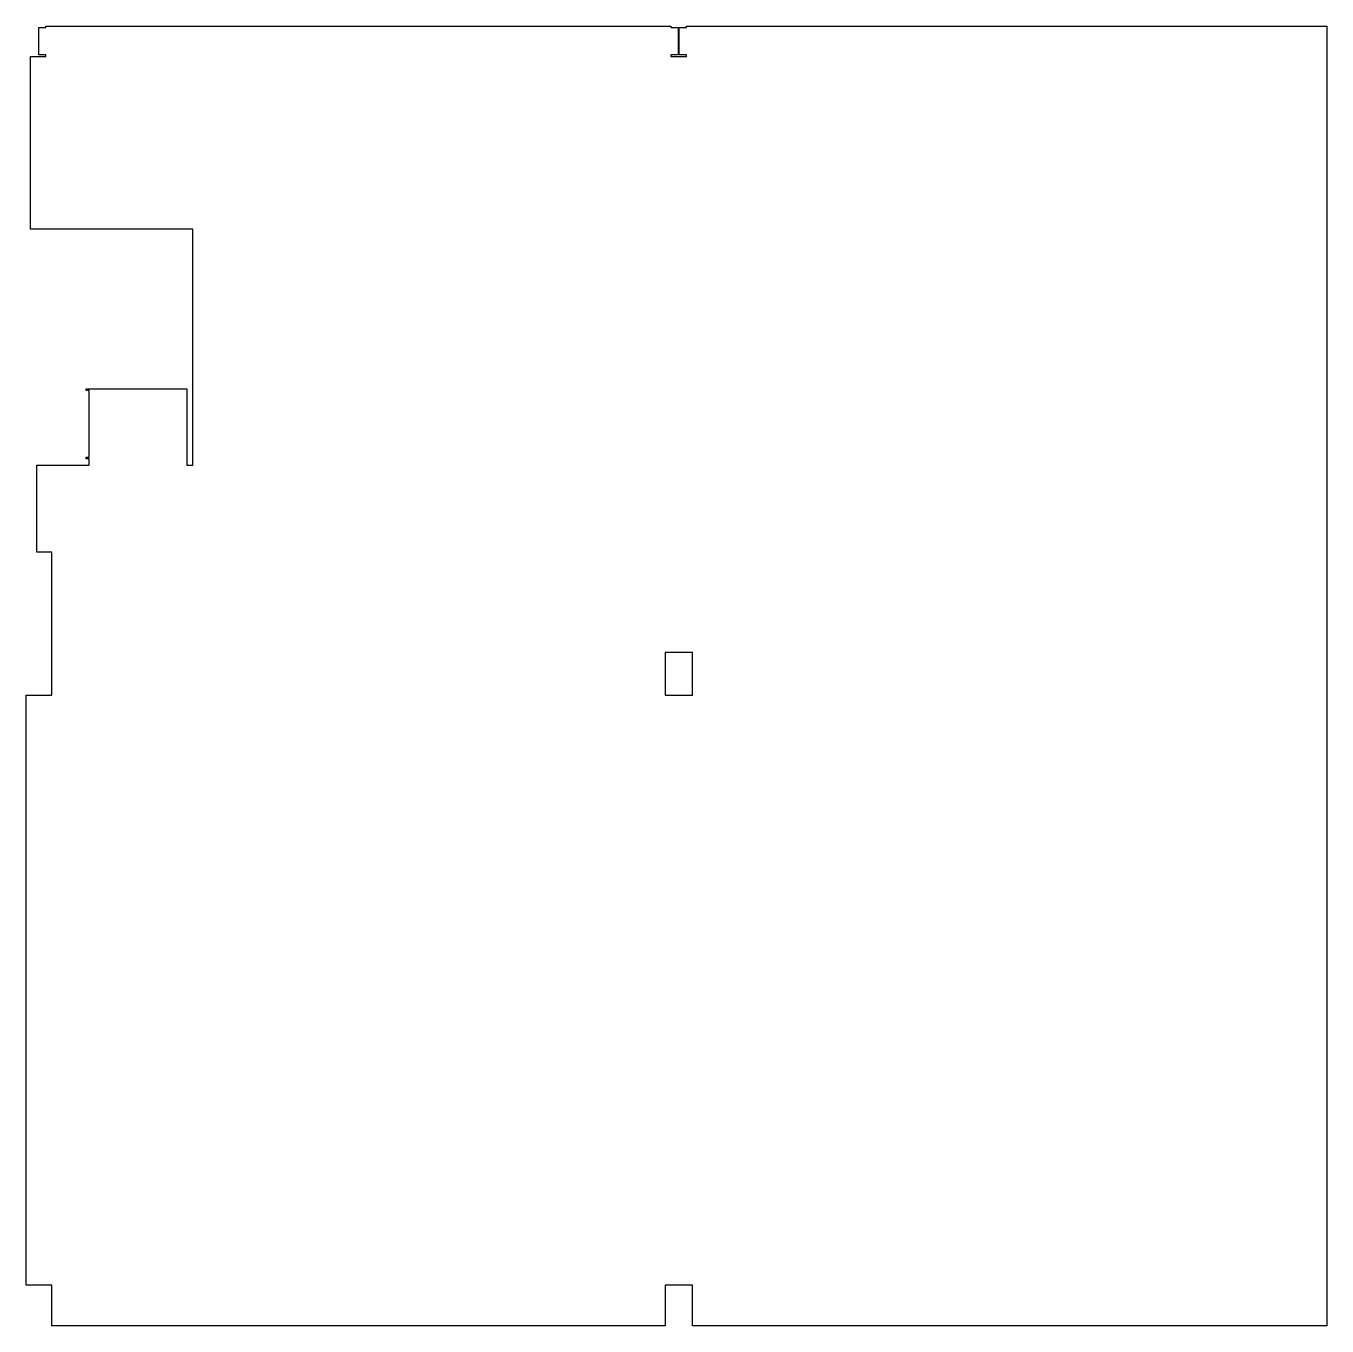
# Model space of a CAD drawing. Header units: metres. Extents: x 1381 to 2871, y 1322 to 2811.
import ezdxf

# ---------------------------------------------------------------- set-up
doc = ezdxf.new("R2010")
doc.units = ezdxf.units.M
for name, color, linetype in [('door', 7, 'Continuous'), ('feasible_area', 7, 'Continuous'), ('other', 7, 'Continuous'), ('pillar', 7, 'Continuous'), ('solid_wall', 7, 'Continuous'), ('window', 7, 'Continuous')]:
    doc.layers.add(name, color=color, linetype=linetype)

msp = doc.modelspace()

# ---------------------------------------------------------------- linework, layer by layer
at = {"layer": 'door', "color": 1}
for p, q in [((1395.1, 2778.26), (1395.1, 2809.58)), ((1395.1, 2809.58), (1403.28, 2809.58)), ((2119.29, 2809.58), (2127.46, 2809.58)), ((2128.83, 2809.58), (2137, 2809.58)), ((1571.72, 2356.91), (1571.72, 2578.48)), ((1452.77, 2393.69), (1449.59, 2393.69)), ((1452.77, 2317.41), (1452.77, 2393.69)), ((1564.91, 2395.5), (1564.91, 2308.33)), ((1392.83, 2308.33), (1452.77, 2308.33)), ((1410.09, 2086.3), (1410.09, 2086.3)), ((2484.34, 1321.71), (2320.42, 1321.71))]:
    msp.add_line(p, q, dxfattribs=at)
at = {"layer": 'feasible_area', "color": 255}
for p, q in [((1395.1, 2778.26), (1395.1, 2809.58)), ((1395.1, 2809.58), (1403.28, 2809.58)), ((1403.28, 2809.58), (1403.28, 2811.4)), ((1403.28, 2811.4), (2119.29, 2811.4)), ((2119.29, 2811.4), (2119.29, 2809.58)), ((2119.29, 2809.58), (2127.46, 2809.58)), ((2127.46, 2809.58), (2127.46, 2778.26)), ((2128.83, 2778.26), (2128.83, 2809.58)), ((2128.83, 2809.58), (2137, 2809.58)), ((2137, 2809.58), (2137, 2811.4)), ((2137, 2811.4), (2870.72, 2811.4)), ((2870.72, 2811.4), (2870.72, 1321.71)), ((1385.57, 2578.48), (1385.57, 2776.44)), ((1385.57, 2776.44), (1403.28, 2776.44)), ((1403.28, 2778.26), (1395.1, 2778.26)), ((1403.28, 2776.44), (1403.28, 2778.26)), ((2127.46, 2778.26), (2119.29, 2778.26)), ((2119.29, 2778.26), (2119.29, 2776.44)), ((2119.29, 2776.44), (2137, 2776.44)), ((2137, 2778.26), (2128.83, 2778.26)), ((2137, 2776.44), (2137, 2778.26)), ((1571.72, 2578.48), (1385.57, 2578.48)), ((1571.72, 2308.33), (1571.72, 2578.48)), ((1449.59, 2393.69), (1449.59, 2395.5)), ((1449.59, 2395.5), (1564.91, 2395.5)), ((1452.77, 2393.69), (1449.59, 2393.69)), ((1452.77, 2317.41), (1452.77, 2393.69)), ((1564.91, 2395.5), (1564.91, 2308.33)), ((1449.59, 2315.59), (1449.59, 2317.41)), ((1449.59, 2317.41), (1452.77, 2317.41)), ((1452.77, 2315.59), (1449.59, 2315.59)), ((1452.77, 2308.33), (1452.77, 2315.59)), ((1392.83, 2208.44), (1392.83, 2308.33)), ((1392.83, 2308.33), (1452.77, 2308.33)), ((1564.91, 2308.33), (1571.72, 2308.33)), ((1410.09, 2208.44), (1392.83, 2208.44)), ((1410.09, 2044.53), (1410.09, 2208.44)), ((1380.58, 2039.54), (1380.58, 2044.53)), ((1380.58, 2044.53), (1410.09, 2044.53)), ((1380.58, 1368.47), (1380.58, 2039.54)), ((1410.09, 1368.47), (1380.58, 1368.47)), ((1410.09, 1321.71), (1410.09, 1368.47)), ((2143.81, 1368.47), (2112.48, 1368.47)), ((2112.48, 1368.47), (2112.48, 1321.71)), ((2143.81, 1321.71), (2143.81, 1368.47)), ((2112.48, 1321.71), (1410.09, 1321.71)), ((2870.72, 1321.71), (2143.81, 1321.71))]:
    msp.add_line(p, q, dxfattribs=at)
at = {"layer": 'other', "color": 5}
for p, q in [((1403.28, 2809.58), (1403.28, 2811.4)), ((1403.28, 2811.4), (2119.29, 2811.4)), ((2119.29, 2811.4), (2119.29, 2809.58)), ((2127.46, 2809.58), (2127.46, 2778.26)), ((2128.83, 2778.26), (2128.83, 2809.58)), ((2137, 2809.58), (2137, 2811.4)), ((2137, 2811.4), (2870.72, 2811.4)), ((2870.72, 2811.4), (2870.72, 1321.71)), ((1385.57, 2578.48), (1385.57, 2776.44)), ((1385.57, 2776.44), (1403.28, 2776.44)), ((1403.28, 2778.26), (1395.1, 2778.26)), ((1403.28, 2776.44), (1403.28, 2778.26)), ((2127.46, 2778.26), (2119.29, 2778.26)), ((2119.29, 2778.26), (2119.29, 2776.44)), ((2119.29, 2776.44), (2137, 2776.44)), ((2137, 2778.26), (2128.83, 2778.26)), ((2137, 2776.44), (2137, 2778.26)), ((1571.72, 2578.48), (1385.57, 2578.48)), ((1449.59, 2393.69), (1449.59, 2395.5)), ((1449.59, 2395.5), (1564.91, 2395.5)), ((1571.72, 2308.33), (1571.72, 2356.91)), ((1449.59, 2315.59), (1449.59, 2317.41)), ((1449.59, 2317.41), (1452.77, 2317.41)), ((1452.77, 2315.59), (1449.59, 2315.59)), ((1452.77, 2308.33), (1452.77, 2315.59)), ((1392.83, 2208.44), (1392.83, 2308.33)), ((1564.91, 2308.33), (1571.72, 2308.33)), ((1410.09, 2208.44), (1392.83, 2208.44)), ((1410.09, 2086.3), (1410.09, 2208.44)), ((1410.09, 2044.53), (1410.09, 2086.3)), ((1380.58, 2039.54), (1380.58, 2044.53)), ((1380.58, 1368.47), (1380.58, 1373.47)), ((1410.09, 1321.71), (1410.09, 1368.47)), ((2143.81, 1368.47), (2112.48, 1368.47)), ((2112.48, 1368.47), (2112.48, 1321.71)), ((2143.81, 1321.71), (2143.81, 1368.47)), ((1415.08, 1321.71), (1410.09, 1321.71)), ((2112.48, 1321.71), (2107.48, 1321.71)), ((2148.8, 1321.71), (2143.81, 1321.71)), ((2870.72, 1321.71), (2850.74, 1321.71))]:
    msp.add_line(p, q, dxfattribs=at)
at = {"layer": 'pillar', "color": 3}
for p, q in [((2143.81, 2093.57), (2112.48, 2093.57)), ((2112.48, 2093.57), (2112.48, 2070.41)), ((2143.81, 2044.53), (2143.81, 2093.57)), ((2112.48, 2070.41), (2112.48, 2044.53)), ((2112.48, 2044.53), (2143.81, 2044.53))]:
    msp.add_line(p, q, dxfattribs=at)
at = {"layer": 'solid_wall', "color": 2}
for p, q in [((2320.42, 1321.71), (2237.8, 1321.71)), ((2566.52, 1321.71), (2484.34, 1321.71))]:
    msp.add_line(p, q, dxfattribs=at)
at = {"layer": 'window', "color": 6}
for p, q in [((1380.58, 2044.53), (1410.09, 2044.53)), ((1380.58, 1373.47), (1380.58, 2039.54)), ((1410.09, 1368.47), (1380.58, 1368.47)), ((2107.48, 1321.71), (1415.08, 1321.71)), ((2237.8, 1321.71), (2148.8, 1321.71)), ((2850.74, 1321.71), (2566.52, 1321.71))]:
    msp.add_line(p, q, dxfattribs=at)

doc.saveas('drawing.dxf')
